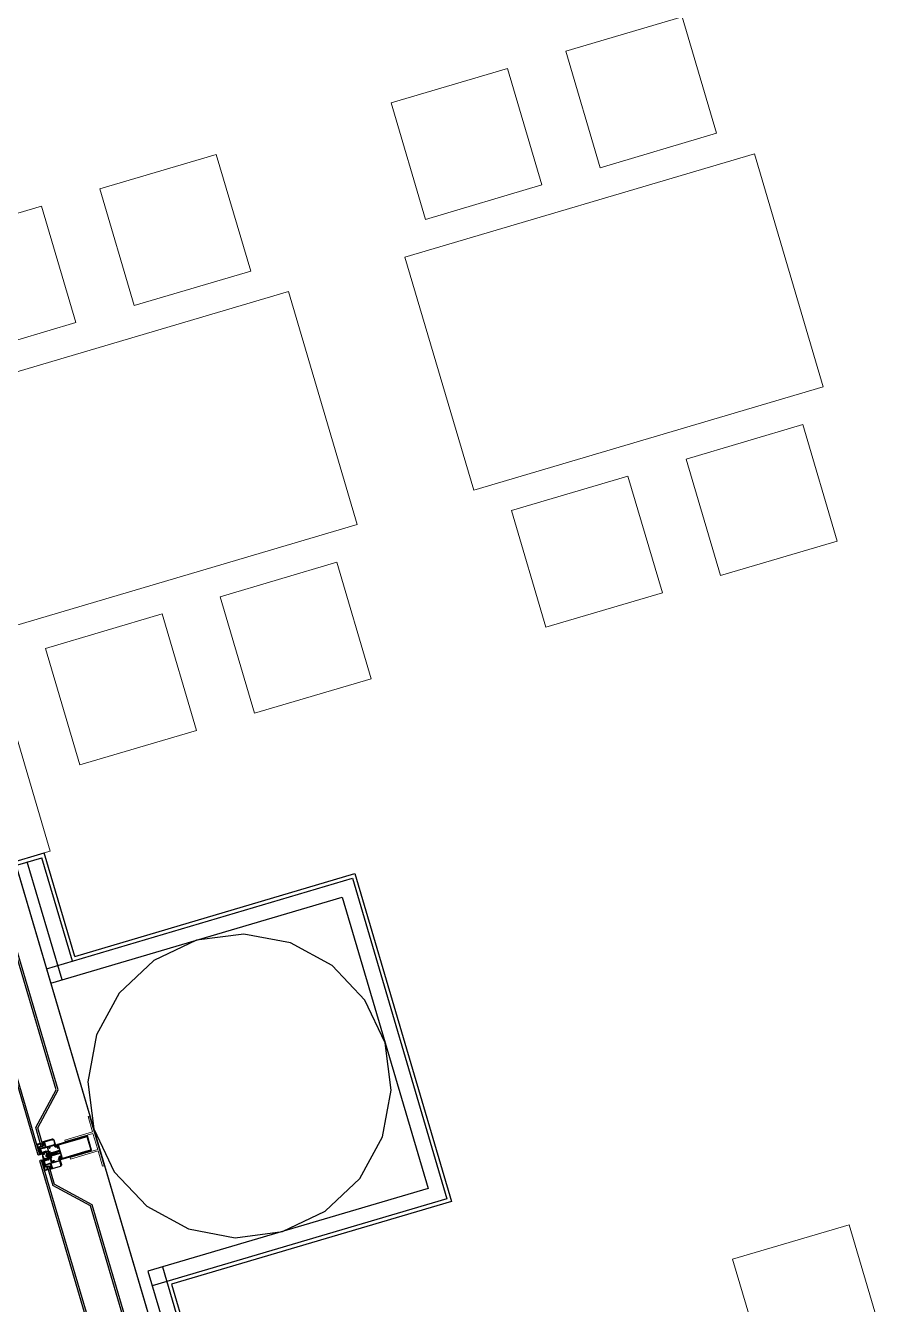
# Model space of a CAD drawing. Header units: millimetres. Extents: x 62878 to 70819, y -67946 to -61850.
# Drawn here: x 63421.2 to 63707.7, y -64787.6 to -64366.6 of the extents above; entities that cross this region are included whole.
import ezdxf

# ---------------------------------------------------------------- set-up
doc = ezdxf.new("R2010")
doc.units = ezdxf.units.MM
for name, color, linetype, lineweight in [('BAP', 41, 'Continuous', 30), ('Dog_dos_yeni', 63, 'Continuous', 5), ('DOGRAMA', 171, 'Continuous', 0), ('DUV.ALÇ.-yeni', 20, 'Continuous', 25), ('GOR-2', 152, 'Continuous', 20), ('TEFRİŞ-yeni', 53, 'Continuous', 9)]:
    doc.layers.add(name, color=color, linetype=linetype, lineweight=lineweight)
doc.layers.add('DOĞRAMA-yeni', color=40, linetype='Continuous')
pattern_1 = [(61.42666, (63470.86055, -64840.70271), (0.13941514, -0.07592747), [])]
pattern_2 = [(331.42666, (63408.66607, -64629.74642), (0.07592747, 0.13941514), [])]

# ---------------------------------------------------------------- blocks, each defined once
blk = doc.blocks.new('a2we')
at = {"lineweight": 5, "ltscale": 0.5}
for p, q in [((-198.1, -420.1), (-197.1, -419.7)), ((-194.9, -421.4), (-198.1, -420.1)), ((-193.9, -421), (-198.1, -420.1)), ((-197.6, -417.6), (-196.6, -417.2)), ((-194.2, -418.3), (-197.6, -417.6)), ((-195.2, -418.6), (-197.6, -417.6)), ((-196.9, -417.9), (-197.1, -418.3)), ((-197.1, -419.7), (-197.1, -418.4)), ((-197.1, -419.7), (-193.9, -421)), ((-197.1, -419.7), (-193.9, -421)), ((-197.1, -422.3), (-197.1, -420.5)), ((-196, -415.3), (-196.6, -417.2)), ((-196.6, -417.2), (-194.2, -418.3)), ((-196, -415.3), (-195.5, -417.7)), ((-194.2, -418.3), (-195.2, -418.6)), ((-195.2, -418.6), (-194.9, -419.3)), ((-194.9, -420.6), (-194.9, -419.4)), ((-193.9, -421), (-194.9, -421.4)), ((-192.8, -453.3), (-199.2, -453.3)), ((-199.2, -454.6), (-199.2, -453.3)), ((-198.1, -422.7), (-197.1, -422.3)), ((-194.9, -424), (-198.1, -422.7)), ((-193.9, -423.6), (-198.1, -422.7)), ((-198.1, -425.2), (-197.1, -424.9)), ((-194.9, -426.5), (-198.1, -425.2)), ((-193.9, -426.1), (-198.1, -425.2)), ((-198.1, -427.7), (-197.1, -427.3)), ((-194.9, -429), (-198.1, -427.7)), ((-193.9, -428.6), (-198.1, -427.7)), ((-198.1, -429.9), (-197.1, -429.6)), ((-194.9, -431.2), (-198.1, -429.9)), ((-193.9, -430.9), (-198.1, -429.9)), ((-198.1, -432.2), (-197.1, -431.8)), ((-194.9, -433.5), (-198.1, -432.2)), ((-193.9, -433.1), (-198.1, -432.2)), ((-198.1, -434.4), (-197.1, -434.1)), ((-194.9, -435.7), (-198.1, -434.4)), ((-193.9, -435.4), (-198.1, -434.4)), ((-198.1, -436.7), (-197.1, -436.4)), ((-194.9, -438), (-198.1, -436.7)), ((-193.9, -437.7), (-198.1, -436.7)), ((-198.1, -439), (-197.1, -438.7)), ((-194.9, -440.3), (-198.1, -439)), ((-193.9, -440), (-198.1, -439)), ((-198.1, -441.3), (-197.1, -441)), ((-194.9, -442.6), (-198.1, -441.3)), ((-193.9, -442.3), (-198.1, -441.3)), ((-198.1, -443.6), (-197.1, -443.3)), ((-194.9, -444.9), (-198.1, -443.6)), ((-193.9, -444.6), (-198.1, -443.6)), ((-198.1, -445.9), (-197.1, -445.6)), ((-193.9, -446.9), (-198.1, -445.9)), ((-194.9, -447.2), (-198.1, -445.9)), ((-197.1, -447.9), (-198.1, -448.2)), ((-194.9, -449.5), (-198.1, -448.2)), ((-198.1, -448.2), (-193.9, -449.2)), ((-198.1, -450.5), (-197.1, -450.2)), ((-194.9, -451.8), (-198.1, -450.5)), ((-193.9, -451.5), (-198.1, -450.5)), ((-197.1, -422.3), (-193.9, -423.6)), ((-197.1, -422.3), (-193.9, -423.6)), ((-197.1, -424.9), (-197.1, -423.1)), ((-197.1, -424.9), (-193.9, -426.1)), ((-197.1, -424.9), (-193.9, -426.1)), ((-197.1, -427.3), (-197.1, -425.6)), ((-197.1, -427.3), (-193.9, -428.6)), ((-197.1, -427.3), (-193.9, -428.6)), ((-197.1, -429.6), (-197.1, -428)), ((-197.1, -429.6), (-193.9, -430.9)), ((-197.1, -429.6), (-193.9, -430.9)), ((-197.1, -431.8), (-197.1, -430.3)), ((-197.1, -431.8), (-193.9, -433.1)), ((-197.1, -431.8), (-193.9, -433.1)), ((-197.1, -434.1), (-197.1, -432.5)), ((-197.1, -434.1), (-193.9, -435.4)), ((-197.1, -434.1), (-193.9, -435.4)), ((-197.1, -436.4), (-197.1, -434.8)), ((-197.1, -436.4), (-193.9, -437.7)), ((-197.1, -436.4), (-193.9, -437.7)), ((-197.1, -438.7), (-197.1, -437.1)), ((-197.1, -438.7), (-193.9, -440)), ((-197.1, -438.7), (-193.9, -440)), ((-197.1, -441), (-197.1, -439.4)), ((-197.1, -441), (-193.9, -442.3)), ((-197.1, -443.3), (-197.1, -441.7)), ((-197.1, -443.3), (-193.9, -444.6)), ((-197.1, -445.6), (-197.1, -444)), ((-197.1, -445.6), (-193.9, -446.9)), ((-197.1, -445.6), (-193.9, -446.9)), ((-197.1, -447.9), (-197.1, -446.3)), ((-193.9, -449.2), (-197.1, -447.9)), ((-197.1, -450.2), (-197.1, -448.6)), ((-197.1, -450.2), (-193.9, -451.5)), ((-197.1, -453.3), (-197.1, -450.9)), ((-194.9, -423.2), (-194.9, -421.4)), ((-193.9, -423.6), (-194.9, -424)), ((-194.9, -425.7), (-194.9, -424)), ((-193.9, -426.1), (-194.9, -426.5)), ((-194.9, -428.2), (-194.9, -426.5)), ((-193.9, -428.6), (-194.9, -429)), ((-194.9, -430.5), (-194.9, -429)), ((-193.9, -430.9), (-194.9, -431.2)), ((-194.9, -432.7), (-194.9, -431.2)), ((-193.9, -433.1), (-194.9, -433.5)), ((-194.9, -435), (-194.9, -433.5)), ((-193.9, -435.4), (-194.9, -435.7)), ((-194.9, -437.3), (-194.9, -435.7)), ((-193.9, -437.7), (-194.9, -438)), ((-194.9, -439.6), (-194.9, -438)), ((-193.9, -440), (-194.9, -440.3)), ((-194.9, -441.8), (-194.9, -440.3)), ((-193.9, -442.3), (-194.9, -442.6)), ((-194.9, -444.1), (-194.9, -442.6)), ((-193.9, -444.6), (-194.9, -444.9)), ((-194.9, -446.4), (-194.9, -444.9)), ((-193.9, -446.9), (-194.9, -447.2)), ((-194.9, -448.7), (-194.9, -447.2)), ((-193.9, -449.2), (-194.9, -449.5)), ((-194.9, -451), (-194.9, -449.5)), ((-193.9, -451.5), (-194.9, -451.8)), ((-194.9, -453.3), (-194.9, -451.8)), ((-192.8, -454.6), (-192.8, -453.3))]:
    blk.add_line(p, q, dxfattribs=at)
blk.add_lwpolyline([(-196.5, -455.7), (-196.1, -455.4), (-195.9, -455.4), (-195.6, -455.7)], dxfattribs=at)
for centre, radius, start, end in [((-196.9, -418.4), 0.2, 155.3251, 180), ((-195.1, -419.4), 0.2, 0, 19.1116), ((-195.7, -449.5), 6.19, 234.7573, 262.4905), ((-196.4, -449.5), 6.19, 277.5095, 305.2427)]:
    blk.add_arc(centre, radius, start, end, dxfattribs=at)
blk = doc.blocks.new('SPANDREL PAN.92')
at = {"layer": 'DOĞRAMA-yeni', "color": 122, "lineweight": -2}
for p, q in [((36462.39, 28253.79), (36462.32, 28253.67)), ((36488.2, 28166.08), (36462.32, 28253.67)), ((36462.87, 28253.94), (36462.39, 28253.79)), ((36488.81, 28166.16), (36462.87, 28253.94)), ((36464.7, 28251.89), (36465.27, 28252.06)), ((36464.72, 28251.9), (36466.58, 28245.62)), ((36465.3, 28252.07), (36467.08, 28246.03)), ((36479, 28238.86), (36466.58, 28245.62)), ((36479.51, 28239.27), (36467.08, 28246.03)), ((36494.16, 28187.58), (36479, 28238.86)), ((36494.8, 28187.51), (36479.51, 28239.27)), ((36487.4, 28175.15), (36494.16, 28187.58)), ((36488.05, 28175.09), (36494.8, 28187.51)), ((36489.26, 28168.87), (36487.4, 28175.15)), ((36489.83, 28169.04), (36488.05, 28175.09)), ((36489.83, 28169.04), (36489.26, 28168.87)), ((36488.33, 28166.01), (36488.2, 28166.08)), ((36488.81, 28166.16), (36488.33, 28166.01))]:
    blk.add_line(p, q, dxfattribs=at)
for points in [[(36463.57, 28251.56), (36463.87, 28250.55), (36464.98, 28250.88), (36464.68, 28251.89)], [(36463.69, 28251.49), (36463.93, 28250.67), (36464.85, 28250.95), (36464.61, 28251.76)], [(36488.12, 28168.54), (36487.8, 28169.64), (36488.91, 28169.97), (36489.24, 28168.87)], [(36488.19, 28168.66), (36487.92, 28169.57), (36488.84, 28169.85), (36489.11, 28168.94)]]:
    blk.add_lwpolyline(points, close=True, dxfattribs=at)

msp = doc.modelspace()

# ---------------------------------------------------------------- hatches: boundary and pattern name
at = {"layer": 'DOGRAMA', "lineweight": -2}
h = msp.add_hatch(dxfattribs=at)
h.set_pattern_fill('AR-HBONE', color=256, scale=0.03, angle=433.5058, style=0)
h.set_pattern_definition([(331.42666, (63459.03743, -64721.71604), (0.16277867, 0.04799068), [0.36, -0.12]), (61.42666, (63459.14281, -64721.77343), (0.16277867, 0.04799068), [0.36, -0.12])])
h.paths.add_polyline_path([(63425.92, -64736.04), (63425.85, -64735.8), (63425.27, -64735.97), (63425.49, -64736.71), (63426.07, -64736.55)])
h = msp.add_hatch(dxfattribs=at)
h.set_pattern_fill('ANSI31', color=256, scale=0.05, angle=433.5058, style=0)
h.set_pattern_definition(pattern_2)
edge = h.paths.add_edge_path(flags=16)
edge.add_arc((63426.91, -64734.66), 0.4, 4.8897, 27.9636, ccw=False)
edge.add_line((63427.31, -64734.62), (63427.06, -64734.69))
edge.add_line((63427.06, -64734.69), (63427.02, -64734.54))
edge.add_line((63427.02, -64734.54), (63427.26, -64734.47))
edge = h.paths.add_edge_path()
edge.add_arc((63426.91, -64734.66), 0.5, -20.4432, 53.2966, ccw=False)
edge.add_line((63427.38, -64734.83), (63427.28, -64734.86))
edge.add_line((63427.28, -64734.86), (63427.25, -64734.74))
edge.add_line((63427.25, -64734.74), (63427.19, -64734.76))
edge.add_arc((63427.22, -64734.86), 0.1, 106.4267, 196.4267)
edge.add_line((63427.12, -64734.89), (63427.18, -64735.1))
edge.add_line((63427.18, -64735.1), (63427.01, -64735.15))
edge.add_line((63427.01, -64735.15), (63427, -64735.11))
edge.add_arc((63427.06, -64735.09), 0.065, 128.0173, 196.4267, ccw=False)
edge.add_arc((63427, -64735.01), 0.0327, 308.0173, 501.8569)
edge.add_arc((63427.15, -64735.09), 0.199, 150.5104, 200.7763)
edge.add_arc((63426.91, -64735.18), 0.05, -162.6012, 14.9121, ccw=False)
edge.add_arc((63427.17, -64735.09), 0.323, 158.041, 197.3673, ccw=False)
edge.add_arc((63426.86, -64734.97), 0.02, 338.041, 406.4267)
edge.add_line((63426.87, -64734.95), (63426.71, -64734.8))
edge.add_arc((63426.72, -64734.79), 0.015, 66.4267, 226.4267, ccw=False)
edge.add_line((63426.73, -64734.78), (63426.84, -64734.82))
edge.add_arc((63426.85, -64734.81), 0.02, 246.4267, 406.4267)
edge.add_line((63426.86, -64734.79), (63426.65, -64734.59))
edge.add_arc((63426.66, -64734.58), 0.015, 66.4267, 226.4267, ccw=False)
edge.add_line((63426.66, -64734.56), (63426.78, -64734.61))
edge.add_arc((63426.79, -64734.6), 0.02, 246.4267, 406.4267)
edge.add_line((63426.8, -64734.58), (63426.59, -64734.38))
edge.add_arc((63426.6, -64734.37), 0.015, 66.4267, 226.4267, ccw=False)
edge.add_line((63426.6, -64734.35), (63426.72, -64734.4))
edge.add_arc((63426.72, -64734.38), 0.02, 246.4267, 406.4267)
edge.add_line((63426.74, -64734.37), (63426.52, -64734.17))
edge.add_arc((63426.53, -64734.16), 0.015, 66.4267, 226.4267, ccw=False)
edge.add_line((63426.54, -64734.14), (63426.65, -64734.19))
edge.add_arc((63426.69, -64734.1), 0.1, 246.4267, 286.4267)
edge.add_line((63426.71, -64734.19), (63426.9, -64734.14))
edge.add_line((63426.9, -64734.14), (63426.96, -64734.35))
edge.add_arc((63427.06, -64734.32), 0.1, 196.4267, 286.4267)
edge.add_line((63427.09, -64734.42), (63427.14, -64734.4))
edge.add_line((63427.14, -64734.4), (63427.11, -64734.28))
edge.add_line((63427.11, -64734.28), (63427.21, -64734.26))
h = msp.add_hatch(dxfattribs=at)
h.set_pattern_fill('ANSI31', color=256, scale=0.04, angle=433.5058, style=0)
h.set_pattern_definition([(61.42666, (63476.60114, -64860.17412), (0.11153211, -0.06074198), [])])
h.paths.add_polyline_path([(63426.12, -64736.82, 0.414214), (63426.15, -64736.84), (63426.52, -64738.09, 0.153231), (63425.97, -64738.35), (63425.57, -64736.98)])
h.paths.add_polyline_path([(63426.07, -64736.55), (63426.14, -64736.78, 0.414214), (63426.12, -64736.82), (63425.57, -64736.98), (63425.49, -64736.71)])
h = msp.add_hatch(dxfattribs=at)
h.set_pattern_fill('ANSI31', color=256, scale=0.04, angle=433.5058, style=0)
h.set_pattern_definition([(331.42666, (63402.92547, -64610.27501), (0.06074198, 0.11153211), [])])
h.paths.add_polyline_path([(63427.44, -64741.29, -0.414214), (63427.45, -64741.25), (63427.09, -64740, -0.153231), (63426.48, -64740.08), (63426.89, -64741.45)])
h.paths.add_polyline_path([(63427.54, -64741.55), (63427.47, -64741.31, -0.414214), (63427.44, -64741.29), (63426.89, -64741.45), (63426.96, -64741.72)])
h = msp.add_hatch(dxfattribs=at)
h.set_pattern_fill('ANSI31', color=256, scale=0.05, angle=433.5058, style=0)
h.set_pattern_definition(pattern_2)
edge = h.paths.add_edge_path(flags=16)
edge.add_arc((63427.18, -64738.44), 0.668, 99.551, 113.3023)
edge.add_line((63426.92, -64737.83), (63427, -64738.1))
edge.add_line((63427, -64738.1), (63427.15, -64738.06))
edge.add_line((63427.15, -64738.06), (63427.07, -64737.78))
edge = h.paths.add_edge_path()
edge.add_line((63427.48, -64738.04), (63427.45, -64737.94))
edge.add_line((63427.45, -64737.94), (63427.22, -64738))
edge.add_line((63427.22, -64738), (63427.17, -64737.82))
edge.add_line((63427.17, -64737.82), (63427.28, -64737.79))
edge.add_line((63427.28, -64737.79), (63427.25, -64737.69))
edge.add_arc((63427.08, -64738.1), 0.442, 67.119, 145.7343)
edge.add_line((63426.72, -64737.85), (63426.75, -64737.95))
edge.add_line((63426.75, -64737.95), (63426.86, -64737.91))
edge.add_line((63426.86, -64737.91), (63426.91, -64738.1))
edge.add_line((63426.91, -64738.1), (63426.68, -64738.16))
edge.add_line((63426.68, -64738.16), (63426.96, -64739.12))
edge.add_arc((63427.01, -64739.11), 0.05, 196.4267, 369.7168)
edge.add_line((63427.06, -64739.1), (63426.89, -64738.37))
edge.add_arc((63426.99, -64738.34), 0.1, 106.4267, 192.8519, ccw=False)
edge.add_line((63426.96, -64738.25), (63427.45, -64738.1))
edge.add_arc((63427.43, -64738.06), 0.05, 286.4267, 376.4267)
h = msp.add_hatch(dxfattribs=at)
h.set_pattern_fill('ANSI31', color=256, scale=0.05, angle=433.5058, style=0)
h.set_pattern_definition(pattern_1)
edge = h.paths.add_edge_path(flags=16)
edge.add_arc((63427.45, -64739.35), 0.668, 279.551, 293.3023, ccw=False)
edge.add_line((63427.56, -64740.01), (63427.48, -64739.73))
edge.add_line((63427.48, -64739.73), (63427.63, -64739.69))
edge.add_line((63427.63, -64739.69), (63427.71, -64739.96))
edge = h.paths.add_edge_path()
edge.add_line((63427.92, -64739.52), (63427.95, -64739.63))
edge.add_line((63427.95, -64739.63), (63427.72, -64739.69))
edge.add_line((63427.72, -64739.69), (63427.77, -64739.88))
edge.add_line((63427.77, -64739.88), (63427.89, -64739.84))
edge.add_line((63427.89, -64739.84), (63427.92, -64739.94))
edge.add_arc((63427.55, -64739.69), 0.442, 247.119, 325.7343, ccw=False)
edge.add_line((63427.38, -64740.1), (63427.35, -64740))
edge.add_line((63427.35, -64740), (63427.47, -64739.97))
edge.add_line((63427.47, -64739.97), (63427.41, -64739.78))
edge.add_line((63427.41, -64739.78), (63427.18, -64739.85))
edge.add_line((63427.18, -64739.85), (63426.89, -64738.9))
edge.add_arc((63426.94, -64738.88), 0.05, 23.1365, 196.4267, ccw=False)
edge.add_line((63426.98, -64738.86), (63427.25, -64739.57))
edge.add_arc((63427.34, -64739.53), 0.1, 200.0014, 286.4267)
edge.add_line((63427.37, -64739.63), (63427.86, -64739.49))
edge.add_arc((63427.87, -64739.53), 0.05, 16.4267, 106.4267, ccw=False)
h = msp.add_hatch(dxfattribs=at)
h.set_pattern_fill('ANSI31', color=256, scale=0.05, angle=433.5058, style=0)
h.set_pattern_definition(pattern_1)
edge = h.paths.add_edge_path(flags=16)
edge.add_arc((63430.45, -64738), 0.05, 286.4267, 376.4267)
edge.add_line((63430.5, -64737.99), (63430.48, -64737.93))
edge.add_arc((63430.43, -64737.94), 0.05, 16.4267, 106.4267)
edge.add_line((63430.42, -64737.9), (63430.2, -64737.96))
edge.add_line((63430.2, -64737.96), (63430.25, -64738.11))
edge.add_line((63430.25, -64738.11), (63430.46, -64738.05))
h.paths.add_polyline_path([(63430.1, -64738.16), (63430.06, -64738), (63429.79, -64738.08), (63429.84, -64738.23)], flags=16)
edge = h.paths.add_edge_path()
edge.add_arc((63430.4, -64737.89), 0.2, 35.8604, 106.4267)
edge.add_line((63430.34, -64737.7), (63430.29, -64737.72))
edge.add_line((63430.29, -64737.72), (63430.31, -64737.77))
edge.add_line((63430.31, -64737.77), (63430.18, -64737.81))
edge.add_line((63430.18, -64737.81), (63430.15, -64737.79))
edge.add_arc((63430.1, -64737.88), 0.1, 61.4267, 106.4267)
edge.add_line((63430.07, -64737.78), (63429.94, -64737.82))
edge.add_line((63429.94, -64737.82), (63429.96, -64737.87))
edge.add_line((63429.96, -64737.87), (63429.84, -64737.91))
edge.add_line((63429.84, -64737.91), (63429.7, -64737.84))
edge.add_line((63429.7, -64737.84), (63429.67, -64737.73))
edge.add_line((63429.67, -64737.73), (63429.43, -64737.8))
edge.add_line((63429.43, -64737.8), (63429.46, -64737.74))
edge.add_line((63429.46, -64737.74), (63429.32, -64737.26))
edge.add_line((63429.32, -64737.26), (63429.01, -64737.35))
edge.add_arc((63429.09, -64737.64), 0.3, 106.4267, 166.4267)
edge.add_line((63428.8, -64737.57), (63428.69, -64738.05))
edge.add_arc((63428.72, -64738.05), 0.03, 166.4267, 256.4267)
edge.add_line((63428.71, -64738.08), (63428.77, -64738.1))
edge.add_arc((63428.77, -64738.07), 0.03, 256.4267, 346.4267)
edge.add_line((63428.8, -64738.08), (63428.89, -64737.7))
edge.add_arc((63429.09, -64737.75), 0.2, 104.5071, 166.4267, ccw=False)
edge.add_arc((63429.07, -64737.65), 0.1, -43.5733, 109.1415, ccw=False)
edge.add_arc((63429.22, -64737.79), 0.1, 136.4267, 196.4267)
edge.add_line((63429.12, -64737.81), (63429.21, -64738.13))
edge.add_arc((63429.16, -64738.14), 0.05, -73.5733, 16.4267, ccw=False)
edge.add_line((63429.18, -64738.19), (63429.13, -64738.2))
edge.add_arc((63429.14, -64738.25), 0.05, 106.4267, 196.4267)
edge.add_line((63429.1, -64738.27), (63429.15, -64738.46))
edge.add_arc((63429.2, -64738.44), 0.05, 196.4267, 286.4267)
edge.add_line((63429.21, -64738.49), (63429.26, -64738.48))
edge.add_arc((63429.28, -64738.52), 0.05, 16.4267, 106.4267, ccw=False)
edge.add_line((63429.33, -64738.51), (63429.42, -64738.82))
edge.add_arc((63429.51, -64738.8), 0.1, 196.4267, 256.4267)
edge.add_arc((63429.47, -64738.99), 0.1, -76.2882, 76.4267, ccw=False)
edge.add_arc((63429.43, -64738.9), 0.2, 226.4267, 288.3463, ccw=False)
edge.add_line((63429.29, -64739.04), (63429.01, -64738.78))
edge.add_arc((63428.99, -64738.8), 0.03, 46.4267, 136.4267)
edge.add_line((63428.97, -64738.78), (63428.92, -64738.82))
edge.add_arc((63428.95, -64738.84), 0.03, 136.4267, 226.4267)
edge.add_line((63428.93, -64738.86), (63429.28, -64739.2))
edge.add_arc((63429.49, -64738.98), 0.3, 226.4267, 286.4267)
edge.add_line((63429.57, -64739.27), (63429.89, -64739.18))
edge.add_line((63429.89, -64739.18), (63429.75, -64738.7))
edge.add_line((63429.75, -64738.7), (63429.68, -64738.67))
edge.add_line((63429.68, -64738.67), (63429.92, -64738.59))
edge.add_line((63429.92, -64738.59), (63429.89, -64738.49))
edge.add_line((63429.89, -64738.49), (63429.97, -64738.35))
edge.add_line((63429.97, -64738.35), (63430.09, -64738.32))
edge.add_line((63430.09, -64738.32), (63430.11, -64738.37))
edge.add_line((63430.11, -64738.37), (63430.23, -64738.34))
edge.add_arc((63430.2, -64738.24), 0.1, 286.4267, 331.4267)
edge.add_line((63430.29, -64738.29), (63430.31, -64738.25))
edge.add_line((63430.31, -64738.25), (63430.44, -64738.21))
edge.add_line((63430.44, -64738.21), (63430.45, -64738.27))
edge.add_line((63430.45, -64738.27), (63430.51, -64738.26))
edge.add_arc((63430.45, -64738.06), 0.2, 286.4267, 356.9929)
edge.add_arc((63430.18, -64738.05), 0.47, 356.9929, 395.8604)
h = msp.add_hatch(dxfattribs=at)
h.set_pattern_fill('ANSI31', color=256, scale=0.05, angle=433.5058, style=0)
h.set_pattern_definition(pattern_1)
edge = h.paths.add_edge_path()
edge.add_arc((63432.68, -64740.02), 0.1, 106.4267, 146.4267, ccw=False)
edge.add_line((63432.65, -64739.93), (63432.82, -64739.88))
edge.add_line((63432.82, -64739.88), (63432.76, -64739.67))
edge.add_arc((63432.85, -64739.64), 0.1, 106.4267, 196.4267, ccw=False)
edge.add_line((63432.82, -64739.54), (63432.88, -64739.53))
edge.add_line((63432.88, -64739.53), (63432.92, -64739.64))
edge.add_line((63432.92, -64739.64), (63433.01, -64739.61))
edge.add_arc((63432.54, -64739.44), 0.5, 339.5568, 413.2966)
edge.add_line((63432.84, -64739.04), (63432.75, -64739.07))
edge.add_line((63432.75, -64739.07), (63432.78, -64739.18))
edge.add_line((63432.78, -64739.18), (63432.72, -64739.2))
edge.add_arc((63432.69, -64739.1), 0.1, 196.4267, 286.4267, ccw=False)
edge.add_line((63432.6, -64739.13), (63432.54, -64738.92))
edge.add_line((63432.54, -64738.92), (63432.38, -64738.96))
edge.add_line((63432.38, -64738.96), (63432.39, -64739))
edge.add_arc((63432.46, -64738.98), 0.065, 196.4267, 264.836)
edge.add_arc((63432.45, -64739.08), 0.0327, -109.0036, 84.836, ccw=False)
edge.add_arc((63432.51, -64738.88), 0.242, 206.1174, 251.6241, ccw=False)
edge.add_arc((63432.25, -64739), 0.05, 17.9413, 195.4545)
edge.add_arc((63432.53, -64738.85), 0.372, 206.2752, 242.9267)
edge.add_arc((63432.35, -64739.2), 0.02, -13.5733, 54.8123, ccw=False)
edge.add_line((63432.37, -64739.2), (63432.32, -64739.42))
edge.add_arc((63432.33, -64739.42), 0.015, 166.4267, 326.4267)
edge.add_line((63432.35, -64739.43), (63432.42, -64739.33))
edge.add_arc((63432.43, -64739.34), 0.02, -13.5733, 146.4267, ccw=False)
edge.add_line((63432.45, -64739.34), (63432.38, -64739.63))
edge.add_arc((63432.4, -64739.63), 0.015, 166.4267, 326.4267)
edge.add_line((63432.41, -64739.64), (63432.48, -64739.54))
edge.add_arc((63432.49, -64739.55), 0.02, -13.5733, 146.4267, ccw=False)
edge.add_line((63432.51, -64739.55), (63432.44, -64739.84))
edge.add_arc((63432.46, -64739.84), 0.015, 166.4267, 326.4267)
edge.add_line((63432.47, -64739.85), (63432.54, -64739.75))
edge.add_arc((63432.56, -64739.76), 0.02, -13.5733, 146.4267, ccw=False)
edge.add_line((63432.58, -64739.77), (63432.51, -64740.05))
edge.add_arc((63432.52, -64740.06), 0.015, 166.4267, 326.4267)
edge.add_line((63432.53, -64740.06), (63432.6, -64739.97))
edge = h.paths.add_edge_path(flags=16)
edge.add_line((63432.87, -64739.26), (63432.68, -64739.31))
edge.add_arc((63432.69, -64739.34), 0.03, 106.4267, 196.4267)
edge.add_line((63432.66, -64739.35), (63432.69, -64739.45))
edge.add_arc((63432.72, -64739.44), 0.03, 196.4267, 286.4267)
edge.add_line((63432.73, -64739.47), (63432.92, -64739.41))
edge.add_arc((63432.91, -64739.38), 0.03, 286.4267, 368.6602)
edge.add_arc((63432.54, -64739.44), 0.4, 8.6602, 24.1931)
edge.add_arc((63432.88, -64739.29), 0.03, 24.1931, 106.4267)
h = msp.add_hatch(dxfattribs=at)
h.set_pattern_fill('AR-HBONE', color=256, scale=0.03, angle=433.5058, style=0)
h.set_pattern_definition([(61.42666, (63463.28301, -64736.11655), (0.16277867, 0.04799068), [0.36, -0.12]), (331.42666, (63463.3404, -64736.01117), (0.16277867, 0.04799068), [0.36, -0.12])])
h.paths.add_polyline_path([(63427.69, -64742.05), (63427.76, -64742.29), (63427.18, -64742.46), (63426.96, -64741.72), (63427.54, -64741.55)])
h = msp.add_hatch(dxfattribs=at)
h.set_pattern_fill('ANSI31', color=256, scale=0.05, angle=433.5058, style=0)
h.set_pattern_definition(pattern_1)
edge = h.paths.add_edge_path(flags=16)
edge.add_arc((63429.27, -64742.68), 0.4, 4.8897, 27.9636)
edge.add_line((63429.62, -64742.49), (63429.38, -64742.56))
edge.add_line((63429.38, -64742.56), (63429.43, -64742.71))
edge.add_line((63429.43, -64742.71), (63429.67, -64742.64))
edge = h.paths.add_edge_path()
edge.add_arc((63429.27, -64742.68), 0.5, 339.5568, 413.2966)
edge.add_line((63429.57, -64742.28), (63429.47, -64742.3))
edge.add_line((63429.47, -64742.3), (63429.51, -64742.42))
edge.add_line((63429.51, -64742.42), (63429.45, -64742.44))
edge.add_arc((63429.42, -64742.34), 0.1, 196.4267, 286.4267, ccw=False)
edge.add_line((63429.33, -64742.37), (63429.26, -64742.16))
edge.add_line((63429.26, -64742.16), (63429.09, -64742.21))
edge.add_line((63429.09, -64742.21), (63429.1, -64742.25))
edge.add_arc((63429.16, -64742.23), 0.065, 196.4267, 264.836)
edge.add_arc((63429.16, -64742.32), 0.0327, -109.0036, 84.836, ccw=False)
edge.add_arc((63429.24, -64742.18), 0.199, 192.077, 242.3429, ccw=False)
edge.add_arc((63429, -64742.24), 0.05, 17.9413, 195.4545)
edge.add_arc((63429.26, -64742.16), 0.323, 195.486, 234.8123)
edge.add_arc((63429.06, -64742.44), 0.02, -13.5733, 54.8123, ccw=False)
edge.add_line((63429.08, -64742.45), (63429.03, -64742.66))
edge.add_arc((63429.04, -64742.67), 0.015, 166.4267, 326.4267)
edge.add_line((63429.06, -64742.67), (63429.12, -64742.57))
edge.add_arc((63429.14, -64742.58), 0.02, -13.5733, 146.4267, ccw=False)
edge.add_line((63429.16, -64742.59), (63429.09, -64742.87))
edge.add_arc((63429.11, -64742.88), 0.015, 166.4267, 326.4267)
edge.add_line((63429.12, -64742.88), (63429.19, -64742.78))
edge.add_arc((63429.2, -64742.79), 0.02, -13.5733, 146.4267, ccw=False)
edge.add_line((63429.22, -64742.8), (63429.15, -64743.08))
edge.add_arc((63429.17, -64743.09), 0.015, 166.4267, 326.4267)
edge.add_line((63429.18, -64743.1), (63429.25, -64742.99))
edge.add_arc((63429.26, -64743), 0.02, -13.5733, 146.4267, ccw=False)
edge.add_line((63429.28, -64743.01), (63429.21, -64743.3))
edge.add_arc((63429.23, -64743.3), 0.015, 166.4267, 326.4267)
edge.add_line((63429.24, -64743.31), (63429.31, -64743.21))
edge.add_arc((63429.39, -64743.27), 0.1, 106.4267, 146.4267, ccw=False)
edge.add_line((63429.36, -64743.17), (63429.55, -64743.12))
edge.add_line((63429.55, -64743.12), (63429.48, -64742.9))
edge.add_arc((63429.58, -64742.88), 0.1, 106.4267, 196.4267, ccw=False)
edge.add_line((63429.55, -64742.78), (63429.61, -64742.76))
edge.add_line((63429.61, -64742.76), (63429.64, -64742.88))
edge.add_line((63429.64, -64742.88), (63429.74, -64742.85))

# ---------------------------------------------------------------- linework, layer by layer
msp.add_lwpolyline([(68896.02, -63031.44), (69030.26, -63071.18), (69185.28, -62547.65), (68893, -62461.11, 1.044368), (68063.2, -62298.73, 0.204375), (63106.96, -62494.78, 0.353953), (62932.94, -62997.83), (63753.18, -65779.6), (64154.95, -67142.15), (65336.72, -66792.62), (65336.7, -66829.11), (65270.54, -66829.07, 0.626789), (65270.2, -67369.07), (65531.84, -67369.23, 0.926242), (66130.09, -67369.61), (66391.73, -67369.77, 0.626743), (66392.07, -66829.77), (66326.15, -66829.73), (66326.17, -66793.24), (67506.16, -67144.13), (68467.02, -63899.09), (68625.2, -63946.04), (68896.02, -63031.42)], format="xyb")
at = {"layer": 'BAP'}
msp.add_lwpolyline([(63539.64, -64701.52), (63532.92, -64687.39), (63522.17, -64676.02), (63508.43, -64668.54), (63493.06, -64665.67), (63477.54, -64667.69), (63463.42, -64674.4), (63452.05, -64685.16), (63444.57, -64698.89), (63441.7, -64714.27), (63443.72, -64729.78), (63450.43, -64743.91), (63461.19, -64755.28), (63474.92, -64762.76), (63490.3, -64765.63), (63505.81, -64763.61), (63519.94, -64756.9), (63531.3, -64746.14), (63538.79, -64732.41), (63541.66, -64717.03)], close=True, dxfattribs=at)
at = {"layer": 'Dog_dos_yeni'}
msp.add_lwpolyline([(63447.09, -64741.93), (63442.28, -64725.62), (63441.8, -64725.76), (63443.28, -64730.8), (63434.17, -64733.48), (63434.31, -64733.96), (63443.43, -64731.28), (63444.98, -64736.55), (63435.87, -64739.24), (63436.01, -64739.72), (63445.12, -64737.03), (63446.61, -64742.07), (63447.09, -64741.93)], close=True, dxfattribs=at)
msp.add_lwpolyline([(63447.09, -64741.93), (63442.28, -64725.62), (63441.8, -64725.76), (63443.28, -64730.8), (63434.17, -64733.48), (63434.31, -64733.96), (63443.43, -64731.28), (63444.98, -64736.55), (63435.87, -64739.24), (63436.01, -64739.72), (63445.12, -64737.03), (63446.61, -64742.07), (63447.09, -64741.93)], close=True, dxfattribs=at)
at = {"layer": 'DOGRAMA', "lineweight": -2}
for p, q in [((63425.27, -64735.97), (63425.85, -64735.8)), ((63426.07, -64736.55), (63425.85, -64735.8)), ((63426.42, -64735.63), (63427, -64735.46)), ((63425.49, -64738.49), (63425.37, -64738.43)), ((63426.07, -64736.55), (63425.49, -64736.71)), ((63426.07, -64736.55), (63425.49, -64736.71)), ((63425.97, -64738.35), (63425.49, -64738.49)), ((63426, -64740.22), (63425.94, -64740.34)), ((63426.48, -64740.08), (63426, -64740.22)), ((63427.54, -64741.55), (63426.96, -64741.72)), ((63427.54, -64741.55), (63426.96, -64741.72)), ((63427.18, -64742.46), (63427.76, -64742.29)), ((63427.54, -64741.55), (63427.76, -64742.29)), ((63428.33, -64742.12), (63428.91, -64741.95))]:
    msp.add_line(p, q, dxfattribs=at)
msp.add_lwpolyline([(63106.96, -62494.78, 0.354372), (62933.16, -62998.56), (63684.78, -65547.6)], format="xyb", dxfattribs=at)
for points in [[(63425.29, -64735.97), (63424.99, -64734.96), (63426.11, -64734.63), (63426.4, -64735.64)], [(63425.36, -64735.84), (63425.12, -64735.03), (63426.04, -64734.76), (63426.28, -64735.57)], [(63430.1, -64738.16), (63430.06, -64738), (63429.79, -64738.08), (63429.84, -64738.23)], [(63430.06, -64738), (63430.1, -64738.16), (63429.84, -64738.23), (63429.79, -64738.08)], [(63427.2, -64742.45), (63427.5, -64743.46), (63428.61, -64743.13), (63428.32, -64742.12)], [(63427.33, -64742.52), (63427.57, -64743.33), (63428.49, -64743.06), (63428.25, -64742.25)]]:
    msp.add_lwpolyline(points, close=True, dxfattribs=at)
at = {"layer": 'DOGRAMA', "lineweight": -2, "ltscale": 0.5}
for points in [[(63427.11, -64734.36), (63427.07, -64734.23), (63427.31, -64734.16, -0.414214), (63427.38, -64734.2), (63427.55, -64734.79, -0.414214), (63427.52, -64734.85), (63427.28, -64734.92), (63427.24, -64734.8, 0.668097), (63427.19, -64734.79), (63427.15, -64734.86, 0.198962), (63427.15, -64734.9), (63427.22, -64735.14, 0.372839), (63427.33, -64735.21, 0.45685), (63427.35, -64735.17), (63427.32, -64735.06), (63427.55, -64734.99, -0.414214), (63427.61, -64735.02), (63427.81, -64735.71, -0.414214), (63427.79, -64735.75), (63426.16, -64736.23, -0.414214), (63426.12, -64736.21), (63426.1, -64736.13, 0.414214), (63426.06, -64736.11), (63425.98, -64736.13, 0.414214), (63425.96, -64736.17), (63426.54, -64738.15, 0.414214), (63426.58, -64738.17), (63426.8, -64738.11, 0.198962), (63426.83, -64738.08), (63426.86, -64737.99, 0.668048), (63426.82, -64737.95), (63426.65, -64738), (63426.59, -64737.8, -0.414214), (63426.63, -64737.74), (63427.27, -64737.55, -0.414214), (63427.33, -64737.59), (63427.39, -64737.78), (63427.22, -64737.83, 0.668048), (63427.21, -64737.88), (63427.29, -64737.95, 0.19911), (63427.33, -64737.95), (63427.43, -64737.92, 0.414214), (63427.53, -64737.75), (63427.47, -64737.55, -0.414214), (63427.5, -64737.48), (63427.8, -64737.4, -0.414214), (63427.86, -64737.43), (63427.96, -64737.77, 0.414214), (63428.15, -64737.87), (63428.31, -64737.82, 0.414214), (63428.34, -64737.76), (63428.32, -64737.68, 0.414214), (63428.29, -64737.67), (63428.12, -64737.72), (63428.05, -64737.48), (63428.69, -64737.29), (63428.81, -64737.67), (63428.71, -64737.7, 0.414214), (63428.68, -64737.76), (63428.69, -64737.81, 0.414214), (63428.75, -64737.84), (63428.83, -64737.82, 0.414214), (63428.97, -64737.57), (63428.45, -64735.83, -0.414214), (63428.47, -64735.79), (63428.82, -64735.69, -0.414214), (63428.86, -64735.71), (63428.95, -64736.01, 0.414214), (63429.14, -64736.12), (63429.31, -64736.07, 0.414214), (63429.38, -64735.94), (63429.37, -64735.92), (63429.36, -64735.87, 0.414214), (63429.32, -64735.85), (63429.14, -64735.91, -0.414214), (63429.1, -64735.89), (63429.03, -64735.66, -0.414214), (63429.05, -64735.62), (63429.94, -64735.36), (63429.96, -64735.32), (63430, -64735.34), (63430.88, -64735.08, -0.414214), (63430.92, -64735.1), (63430.99, -64735.33, -0.414214), (63430.97, -64735.37), (63430.81, -64735.41, 0.414214), (63430.79, -64735.45), (63430.81, -64735.5), (63430.81, -64735.52, 0.414214), (63430.94, -64735.58), (63431.08, -64735.54), (63431.17, -64735.85, 0.414214), (63431.21, -64735.87), (63431.22, -64735.87, 0.414214), (63431.29, -64735.74), (63430.65, -64733.55, 0.414214), (63430.03, -64733.22), (63426.95, -64734.12, 0.414214), (63426.93, -64734.16), (63426.97, -64734.32, 0.19911), (63427, -64734.35), (63427.07, -64734.39, 0.668097)], [(63432.59, -64738.75, 0.414214), (63432.53, -64738.87), (63432.6, -64739.11, 0.414214), (63432.72, -64739.18), (63432.74, -64739.17), (63432.7, -64739.03), (63432.94, -64738.96, -0.414214), (63433, -64738.99), (63433.08, -64739.25), (63433.11, -64739.27), (63433.09, -64739.31), (63433.17, -64739.57, -0.414214), (63433.14, -64739.63), (63432.9, -64739.7), (63432.85, -64739.56), (63432.84, -64739.56, 0.414214), (63432.77, -64739.68), (63432.82, -64739.85, 0.414214), (63432.85, -64739.87), (63442.96, -64736.89, 0.414214), (63442.98, -64736.85), (63441.59, -64732.11, 0.414214), (63441.55, -64732.09), (63431.44, -64735.07, 0.414214), (63431.42, -64735.11), (63431.47, -64735.27, 0.414214), (63431.59, -64735.34), (63431.61, -64735.33), (63431.57, -64735.19), (63431.81, -64735.12, -0.414214), (63431.87, -64735.15), (63431.95, -64735.41), (63431.98, -64735.43), (63431.96, -64735.47), (63432.04, -64735.73, -0.414214), (63432.01, -64735.79), (63431.77, -64735.86), (63431.72, -64735.72), (63431.7, -64735.72, 0.414214), (63431.64, -64735.85), (63431.71, -64736.09, 0.414214), (63431.83, -64736.16), (63431.85, -64736.15), (63431.81, -64736.01), (63432.05, -64735.94, -0.414214), (63432.11, -64735.97), (63432.24, -64736.4), (63432.27, -64736.42), (63432.25, -64736.46), (63432.38, -64736.88, -0.414214), (63432.34, -64736.94), (63430.62, -64737.45), (63430.6, -64737.49), (63430.56, -64737.47), (63429.74, -64737.71, 0.414214), (63429.7, -64737.77), (63429.71, -64737.8, 0.198912), (63429.73, -64737.83), (63429.82, -64737.88, 0.198912), (63429.86, -64737.88), (63429.94, -64737.86), (63429.93, -64737.83, -0.414214), (63429.95, -64737.8), (63430.11, -64737.75), (63430.17, -64737.78, 0.198912), (63430.21, -64737.78), (63430.28, -64737.76), (63430.27, -64737.73, -0.414214), (63430.29, -64737.69), (63430.46, -64737.65), (63430.51, -64737.68, 0.198912), (63430.55, -64737.68), (63430.67, -64737.64, -0.414214), (63430.71, -64737.66), (63430.84, -64738.09, -0.414214), (63430.82, -64738.12), (63430.69, -64738.16, 0.198912), (63430.66, -64738.18), (63430.63, -64738.24), (63430.47, -64738.29, -0.414214), (63430.43, -64738.27), (63430.42, -64738.24), (63430.35, -64738.26, 0.198912), (63430.32, -64738.29), (63430.29, -64738.34), (63430.12, -64738.39, -0.414214), (63430.09, -64738.37), (63430.08, -64738.34), (63430, -64738.36, 0.198912), (63429.97, -64738.39), (63429.92, -64738.48, 0.198912), (63429.92, -64738.51), (63429.93, -64738.54, 0.414214), (63429.99, -64738.57), (63430.82, -64738.33), (63430.84, -64738.29), (63430.87, -64738.31), (63432.6, -64737.81, -0.414214), (63432.66, -64737.84), (63432.79, -64738.26), (63432.82, -64738.28), (63432.8, -64738.32), (63432.93, -64738.75, -0.414214), (63432.9, -64738.81), (63432.66, -64738.88), (63432.61, -64738.74)], [(63439.3, -64732.94), (63439.63, -64732.84), (63441.43, -64732.32, -0.414214), (63441.46, -64732.34), (63442.76, -64736.73, -0.414214), (63442.74, -64736.77), (63440.95, -64737.29), (63440.61, -64737.39), (63433.38, -64739.53, -0.414214), (63433.34, -64739.51), (63432.05, -64735.11, -0.414214), (63432.07, -64735.08)], [(63429.6, -64742.82), (63429.64, -64742.94), (63429.88, -64742.87, 0.414214), (63429.91, -64742.81), (63429.74, -64742.21, 0.414214), (63429.68, -64742.18), (63429.44, -64742.25), (63429.47, -64742.38, -0.668097), (63429.43, -64742.41), (63429.36, -64742.37, -0.198962), (63429.34, -64742.34), (63429.27, -64742.1, -0.372839), (63429.32, -64741.98, -0.45685), (63429.36, -64742), (63429.4, -64742.12), (63429.63, -64742.05, 0.414214), (63429.66, -64741.99), (63429.46, -64741.3, 0.414214), (63429.42, -64741.28), (63427.79, -64741.76, 0.414214), (63427.77, -64741.79), (63427.8, -64741.88, -0.414214), (63427.78, -64741.92), (63427.69, -64741.94, -0.414214), (63427.65, -64741.92), (63427.07, -64739.94, -0.414214), (63427.09, -64739.9), (63427.31, -64739.84, -0.198962), (63427.34, -64739.84), (63427.42, -64739.9, -0.668048), (63427.41, -64739.96), (63427.24, -64740.01), (63427.3, -64740.2, 0.414214), (63427.36, -64740.24), (63428.01, -64740.05, 0.414214), (63428.04, -64739.98), (63427.98, -64739.79), (63427.81, -64739.84, -0.668048), (63427.78, -64739.8), (63427.81, -64739.7, -0.19911), (63427.84, -64739.68), (63427.94, -64739.65, -0.414214), (63428.11, -64739.74), (63428.17, -64739.94, 0.414214), (63428.24, -64739.98), (63428.53, -64739.89, 0.414214), (63428.57, -64739.83), (63428.47, -64739.49, -0.414214), (63428.57, -64739.31), (63428.73, -64739.26, -0.414214), (63428.79, -64739.29), (63428.82, -64739.37, -0.414214), (63428.8, -64739.39), (63428.63, -64739.44), (63428.7, -64739.68), (63429.34, -64739.5), (63429.23, -64739.11), (63429.14, -64739.14, -0.414214), (63429.07, -64739.11), (63429.06, -64739.06, -0.414214), (63429.09, -64739), (63429.17, -64738.97, -0.414214), (63429.42, -64739.11), (63429.93, -64740.85, 0.414214), (63429.97, -64740.87), (63430.32, -64740.77, 0.414214), (63430.34, -64740.73), (63430.25, -64740.43, -0.414214), (63430.35, -64740.24), (63430.52, -64740.19, -0.414214), (63430.65, -64740.26), (63430.65, -64740.28), (63430.67, -64740.32, -0.414214), (63430.65, -64740.36), (63430.47, -64740.42, 0.414214), (63430.45, -64740.45), (63430.51, -64740.68, 0.414214), (63430.55, -64740.7), (63431.44, -64740.44), (63431.47, -64740.46), (63431.49, -64740.43), (63432.38, -64740.16, 0.414214), (63432.4, -64740.13), (63432.33, -64739.9, 0.414214), (63432.3, -64739.88), (63432.14, -64739.92, -0.414214), (63432.11, -64739.9), (63432.09, -64739.85), (63432.09, -64739.83, -0.414214), (63432.15, -64739.71), (63432.29, -64739.67), (63432.2, -64739.36, -0.414214), (63432.22, -64739.32), (63432.24, -64739.32, -0.414214), (63432.37, -64739.39), (63433.01, -64741.57, -0.414214), (63432.67, -64742.19), (63429.59, -64743.1, -0.414214), (63429.56, -64743.08), (63429.51, -64742.92, -0.19911), (63429.51, -64742.88), (63429.55, -64742.81, -0.668097)], [(63428.79, -64739.22), (63428.83, -64739.37, -0.414214), (63428.81, -64739.41), (63428.67, -64739.45, 0.414214), (63428.65, -64739.48), (63428.69, -64739.62, 0.414214), (63428.76, -64739.65), (63429.27, -64739.5, 0.414214), (63429.3, -64739.44), (63429.23, -64739.18, 0.414214), (63429.16, -64739.15), (63429.08, -64739.17, -0.414214), (63429.02, -64739.14), (63428.91, -64738.76, -0.267949), (63428.93, -64738.67), (63429.09, -64738.5, 0.267949), (63429.1, -64738.47), (63429.04, -64738.28, 0.267949), (63429.02, -64738.26), (63428.76, -64738.2, -0.133822), (63428.71, -64738.17, 0.270236), (63428.51, -64738.12), (63428.18, -64738.22, 0.414214), (63428.11, -64738.35), (63428.19, -64738.61), (63428.22, -64738.63), (63428.2, -64738.66), (63428.37, -64739.21, 0.414214), (63428.49, -64739.28), (63428.75, -64739.2, -0.414214)], [(63428.92, -64738.41), (63428.93, -64738.43, -0.267949), (63428.92, -64738.46), (63428.74, -64738.65, 0.12216), (63428.72, -64738.69, -0.257961), (63428.65, -64738.76), (63428.46, -64738.82, -0.414214), (63428.4, -64738.78), (63428.21, -64738.16, -0.414214), (63428.28, -64738.04), (63428.42, -64737.99, -0.414214), (63428.55, -64738.06), (63428.61, -64738.26, 0.267949), (63428.68, -64738.33), (63428.9, -64738.39, -0.267949)], [(63428.93, -64738.43), (63428.92, -64738.41, 0.267949), (63428.9, -64738.39), (63428.65, -64738.33, -0.12216), (63428.6, -64738.3, 0.257961), (63428.51, -64738.28), (63428.32, -64738.34, 0.414214), (63428.28, -64738.4), (63428.47, -64739.02, 0.414214), (63428.59, -64739.09), (63428.73, -64739.05, 0.414214), (63428.8, -64738.93), (63428.74, -64738.72, -0.267949), (63428.77, -64738.63), (63428.92, -64738.46, 0.267949)]]:
    msp.add_lwpolyline(points, format="xyb", close=True, dxfattribs=at)
at = {"layer": 'DOGRAMA', "lineweight": -2}
for points in [[(63427.21, -64734.26, -0.333333), (63427.38, -64734.83), (63427.28, -64734.86), (63427.25, -64734.74), (63427.19, -64734.76, 0.414214), (63427.12, -64734.89), (63427.18, -64735.1), (63427.01, -64735.15), (63427, -64735.11, -0.307685), (63427.02, -64735.04, 1.128702), (63426.97, -64734.99, 0.222912), (63426.96, -64735.16, -0.978531), (63426.87, -64735.19, -0.173298), (63426.87, -64734.97, 0.307572), (63426.87, -64734.95), (63426.71, -64734.8, -0.8391), (63426.73, -64734.78), (63426.84, -64734.82, 0.8391), (63426.86, -64734.79), (63426.65, -64734.59, -0.8391), (63426.66, -64734.56), (63426.78, -64734.61, 0.8391), (63426.8, -64734.58), (63426.59, -64734.38, -0.8391), (63426.6, -64734.35), (63426.72, -64734.4, 0.8391), (63426.74, -64734.37), (63426.52, -64734.17, -0.8391), (63426.54, -64734.14), (63426.65, -64734.19, 0.176327), (63426.71, -64734.19), (63426.9, -64734.14), (63426.96, -64734.35, 0.414214), (63427.09, -64734.42), (63427.14, -64734.4), (63427.11, -64734.28)], [(63427.26, -64734.47, -0.101021), (63427.31, -64734.62), (63427.06, -64734.69), (63427.02, -64734.54)], [(63427.26, -64734.47, -0.101021), (63427.31, -64734.62), (63427.06, -64734.69), (63427.02, -64734.54)], [(63427.48, -64738.04), (63427.45, -64737.94), (63427.22, -64738), (63427.17, -64737.82), (63427.28, -64737.79), (63427.25, -64737.69, 0.357143), (63426.72, -64737.85), (63426.75, -64737.95), (63426.86, -64737.91), (63426.91, -64738.1), (63426.68, -64738.16), (63426.96, -64739.12, 0.943095), (63427.06, -64739.1), (63426.89, -64738.37, -0.396056), (63426.96, -64738.25), (63427.45, -64738.1, 0.414214)], [(63427.92, -64739.52), (63427.95, -64739.63), (63427.72, -64739.69), (63427.77, -64739.88), (63427.89, -64739.84), (63427.92, -64739.94, -0.357143), (63427.38, -64740.1), (63427.35, -64740), (63427.47, -64739.97), (63427.41, -64739.78), (63427.18, -64739.85), (63426.89, -64738.9, -0.943095), (63426.98, -64738.86), (63427.25, -64739.57, 0.396056), (63427.37, -64739.63), (63427.86, -64739.49, -0.414214)], [(63427.07, -64737.78, 0.060074), (63426.92, -64737.83), (63427, -64738.1), (63427.15, -64738.06)], [(63427.71, -64739.96, -0.060074), (63427.56, -64740.01), (63427.48, -64739.73), (63427.63, -64739.69)], [(63430.56, -64737.77, 0.318017), (63430.34, -64737.7), (63430.29, -64737.72), (63430.31, -64737.77), (63430.18, -64737.81), (63430.15, -64737.79, 0.198912), (63430.07, -64737.78), (63429.94, -64737.82), (63429.96, -64737.87), (63429.84, -64737.91), (63429.7, -64737.84), (63429.67, -64737.73), (63429.43, -64737.8), (63429.46, -64737.74), (63429.32, -64737.26), (63429.01, -64737.35, 0.267949), (63428.8, -64737.57), (63428.69, -64738.05, 0.414214), (63428.71, -64738.08), (63428.77, -64738.1, 0.414214), (63428.8, -64738.08), (63428.89, -64737.7, -0.276947), (63429.04, -64737.55, -0.786321), (63429.14, -64737.72, 0.267949), (63429.12, -64737.81), (63429.21, -64738.13, -0.414214), (63429.18, -64738.19), (63429.13, -64738.2, 0.414214), (63429.1, -64738.27), (63429.15, -64738.46, 0.414214), (63429.21, -64738.49), (63429.26, -64738.48, -0.414214), (63429.33, -64738.51), (63429.42, -64738.82, 0.267949), (63429.49, -64738.89, -0.786321), (63429.49, -64739.09, -0.276947), (63429.29, -64739.04), (63429.01, -64738.78, 0.414214), (63428.97, -64738.78), (63428.92, -64738.82, 0.414214), (63428.93, -64738.86), (63429.28, -64739.2, 0.267949), (63429.57, -64739.27), (63429.89, -64739.18), (63429.75, -64738.7), (63429.68, -64738.67), (63429.92, -64738.59), (63429.89, -64738.49), (63429.97, -64738.35), (63430.09, -64738.32), (63430.11, -64738.37), (63430.23, -64738.34, 0.198912), (63430.29, -64738.29), (63430.31, -64738.25), (63430.44, -64738.21), (63430.45, -64738.27), (63430.51, -64738.26, 0.318017), (63430.65, -64738.07, 0.171237)], [(63430.46, -64738.05, 0.414214), (63430.5, -64737.99), (63430.48, -64737.93, 0.414214), (63430.42, -64737.9), (63430.2, -64737.96), (63430.25, -64738.11)], [(63432.6, -64739.97, -0.176327), (63432.65, -64739.93), (63432.82, -64739.88), (63432.76, -64739.67, -0.414214), (63432.82, -64739.54), (63432.88, -64739.53), (63432.92, -64739.64), (63433.01, -64739.61, 0.333333), (63432.84, -64739.04), (63432.75, -64739.07), (63432.78, -64739.18), (63432.72, -64739.2, -0.414214), (63432.6, -64739.13), (63432.54, -64738.92), (63432.38, -64738.96), (63432.39, -64739, 0.307685), (63432.45, -64739.05, -1.128702), (63432.44, -64739.11, -0.201212), (63432.3, -64738.99, 0.978531), (63432.2, -64739.02, 0.1613), (63432.36, -64739.18, -0.307572), (63432.37, -64739.2), (63432.32, -64739.42, 0.8391), (63432.35, -64739.43), (63432.42, -64739.33, -0.8391), (63432.45, -64739.34), (63432.38, -64739.63, 0.8391), (63432.41, -64739.64), (63432.48, -64739.54, -0.8391), (63432.51, -64739.55), (63432.44, -64739.84, 0.8391), (63432.47, -64739.85), (63432.54, -64739.75, -0.8391), (63432.58, -64739.77), (63432.51, -64740.05, 0.8391), (63432.53, -64740.06)], [(63432.87, -64739.26), (63432.68, -64739.31, 0.414214), (63432.66, -64739.35), (63432.69, -64739.45, 0.414214), (63432.73, -64739.47), (63432.92, -64739.41, 0.375047), (63432.94, -64739.38, 0.067879), (63432.91, -64739.27, 0.375047)], [(63429.74, -64742.85, 0.333333), (63429.57, -64742.28), (63429.47, -64742.3), (63429.51, -64742.42), (63429.45, -64742.44, -0.414214), (63429.33, -64742.37), (63429.26, -64742.16), (63429.09, -64742.21), (63429.1, -64742.25, 0.307685), (63429.16, -64742.29, -1.128702), (63429.15, -64742.36, -0.222912), (63429.04, -64742.22, 0.978531), (63428.95, -64742.25, 0.173298), (63429.07, -64742.43, -0.307572), (63429.08, -64742.45), (63429.03, -64742.66, 0.8391), (63429.06, -64742.67), (63429.12, -64742.57, -0.8391), (63429.16, -64742.59), (63429.09, -64742.87, 0.8391), (63429.12, -64742.88), (63429.19, -64742.78, -0.8391), (63429.22, -64742.8), (63429.15, -64743.08, 0.8391), (63429.18, -64743.1), (63429.25, -64742.99, -0.8391), (63429.28, -64743.01), (63429.21, -64743.3, 0.8391), (63429.24, -64743.31), (63429.31, -64743.21, -0.176327), (63429.36, -64743.17), (63429.55, -64743.12), (63429.48, -64742.9, -0.414214), (63429.55, -64742.78), (63429.61, -64742.76), (63429.64, -64742.88)], [(63429.67, -64742.64, 0.101021), (63429.62, -64742.49), (63429.38, -64742.56), (63429.43, -64742.71)], [(63429.67, -64742.64, 0.101021), (63429.62, -64742.49), (63429.38, -64742.56), (63429.43, -64742.71)]]:
    msp.add_lwpolyline(points, format="xyb", close=True, dxfattribs=at)
at = {"layer": 'DOGRAMA', "lineweight": -2, "ltscale": 0.5}
for points in [[(63430.26, -64733.35, -0.26214), (63430.51, -64733.59), (63430.89, -64734.87, -0.414214), (63430.86, -64734.93), (63430.7, -64734.98), (63430.69, -64734.93, 0.414214), (63430.63, -64734.9), (63430.61, -64734.9, 0.414214), (63430.59, -64734.94), (63430.61, -64735.01), (63427.99, -64735.78), (63427.5, -64734.12), (63430.12, -64733.35), (63430.14, -64733.41, 0.414214), (63430.17, -64733.43), (63430.19, -64733.43, 0.361813), (63430.23, -64733.37)], [(63432.8, -64741.96, 0.26214), (63432.88, -64741.61), (63432.5, -64740.34, 0.414214), (63432.44, -64740.3), (63432.29, -64740.35), (63432.3, -64740.4, -0.414214), (63432.27, -64740.46), (63432.25, -64740.46, -0.414214), (63432.21, -64740.44), (63432.19, -64740.38), (63429.57, -64741.15), (63430.06, -64742.81), (63432.68, -64742.04), (63432.66, -64741.97, -0.414214), (63432.68, -64741.93), (63432.7, -64741.93, -0.361813), (63432.76, -64741.95)]]:
    msp.add_lwpolyline(points, format="xyb", dxfattribs=at)
at = {"layer": 'DOGRAMA', "linetype": 'ByBlock', "lineweight": -2}
for points in [[(63428.36, -64737.23, 1), (63428.3, -64737.25), (63428.22, -64737.27, 1), (63428.17, -64737.29), (63428.03, -64737.33, -0.414214), (63427.97, -64737.3), (63427.93, -64737.16, 0.414214), (63427.86, -64737.13), (63427.85, -64737.13, 0.414214), (63427.82, -64737.17), (63427.84, -64737.24), (63426.54, -64737.62), (63426.17, -64736.37), (63427.48, -64735.99), (63427.5, -64736.06, 0.414214), (63427.53, -64736.08), (63427.56, -64736.07, 0.414214), (63427.6, -64736.01), (63427.58, -64735.96), (63427.84, -64735.88, -0.414214), (63427.88, -64735.9), (63427.89, -64735.93, 0.414214), (63427.92, -64735.95), (63428.27, -64735.85, -0.414214), (63428.31, -64735.87), (63428.67, -64737.09, -0.414214), (63428.63, -64737.15), (63428.46, -64737.2), (63428.42, -64737.17), (63428.41, -64737.22)], [(63429.09, -64739.73, -1), (63429.04, -64739.74), (63428.96, -64739.76, -1), (63428.9, -64739.78), (63428.76, -64739.82, 0.414214), (63428.73, -64739.89), (63428.77, -64740.02, -0.414214), (63428.74, -64740.08), (63428.72, -64740.09, -0.414214), (63428.68, -64740.07), (63428.66, -64740), (63427.35, -64740.38), (63427.72, -64741.63), (63429.03, -64741.25), (63429.01, -64741.18, -0.414214), (63429.03, -64741.14), (63429.06, -64741.13, -0.414214), (63429.12, -64741.17), (63429.13, -64741.22), (63429.39, -64741.14, 0.414214), (63429.41, -64741.1), (63429.4, -64741.07, -0.414214), (63429.42, -64741.04), (63429.77, -64740.93, 0.414214), (63429.79, -64740.9), (63429.43, -64739.68, 0.414214), (63429.37, -64739.64), (63429.19, -64739.7), (63429.18, -64739.74), (63429.15, -64739.71)]]:
    msp.add_lwpolyline(points, format="xyb", close=True, dxfattribs=at)
at = {"layer": 'DOGRAMA', "lineweight": -2, "ltscale": 5}
msp.add_lwpolyline([(63431.01, -64737.5), (63432.41, -64737.09, -0.414214), (63432.45, -64737.11), (63432.59, -64737.61, -0.414214), (63432.57, -64737.65), (63431.17, -64738.06, -0.414214), (63431.14, -64738.04), (63430.99, -64737.54, -0.414214)], format="xyb", close=True, dxfattribs=at)
at = {"layer": 'DOGRAMA', "lineweight": -2}
for centre, start, end in [((63426.67, -64739.09), 98.4655, 133.3124), ((63426.67, -64739.08), 259.5409, 294.3878)]:
    msp.add_arc(centre, 1.02, start, end, dxfattribs=at)
at = {"layer": 'DUV.ALÇ.-yeni', "ltscale": 5}
for p, q in [((63415.66, -64642.42), (63427.41, -64638.96)), ((63437.49, -64673.01), (63427.41, -64638.96)), ((63416.02, -64643.62), (63426.57, -64640.51)), ((63433.27, -64680.77), (63421.77, -64641.93)), ((63436.65, -64674.56), (63426.57, -64640.51)), ((63461.54, -64776.66), (63475.31, -64823.35)), ((63466.34, -64775.25), (63480.11, -64821.94)), ((63469.31, -64780.89), (63481.66, -64822.78))]:
    msp.add_line(p, q, dxfattribs=at)
at = {"layer": 'DUV.ALÇ.-yeni'}
for p, q in [((63428.09, -64677.09), (63528.87, -64647.31)), ((63437.49, -64673.01), (63529.71, -64645.76)), ((63528.87, -64647.31), (63559.99, -64752.85)), ((63529.71, -64645.76), (63561.54, -64753.69)), ((63429.51, -64681.88), (63525.49, -64653.52)), ((63525.49, -64653.52), (63553.78, -64749.47)), ((63553.78, -64749.47), (63461.54, -64776.66)), ((63559.99, -64752.85), (63462.96, -64781.46)), ((63561.54, -64753.69), (63469.31, -64780.89))]:
    msp.add_line(p, q, dxfattribs=at)
at = {"layer": 'GOR-2'}
msp.add_line((63429.33, -64638.39), (63219.57, -63927), dxfattribs=at)
at = {"layer": 'GOR-2', "linetype": 'ByBlock'}
msp.add_line((63429.33, -64638.39), (63427.41, -64638.96), dxfattribs=at)
at = {"layer": 'TEFRİŞ-yeni'}
for points in [[(63610.44, -64413.36), (63648.8, -64402.02), (63637.47, -64363.66), (63599.11, -64375), (63610.44, -64413.36)], [(63591.26, -64419.03), (63552.9, -64430.36), (63541.57, -64392), (63579.93, -64380.67), (63591.26, -64419.03)], [(63457, -64458.7), (63495.36, -64447.36), (63484.03, -64409), (63445.67, -64420.33), (63457, -64458.7)], [(63546.14, -64442.78), (63661.23, -64408.78), (63683.9, -64485.5), (63568.81, -64519.5), (63546.14, -64442.78)], [(63437.82, -64464.36), (63399.46, -64475.7), (63388.12, -64437.34), (63426.49, -64426), (63437.82, -64464.36)], [(63392.7, -64488.12), (63507.78, -64454.12), (63530.45, -64530.84), (63415.37, -64564.84), (63392.7, -64488.12)], [(63638.78, -64509.26), (63677.14, -64497.93), (63688.47, -64536.29), (63650.11, -64547.62), (63638.78, -64509.26)], [(63619.6, -64514.93), (63581.24, -64526.26), (63592.57, -64564.62), (63630.93, -64553.29), (63619.6, -64514.93)], [(63485.34, -64554.6), (63523.7, -64543.26), (63535.03, -64581.62), (63496.67, -64592.96), (63485.34, -64554.6)], [(63466.16, -64560.26), (63427.79, -64571.6), (63439.13, -64609.96), (63477.49, -64598.62), (63466.16, -64560.26)], [(63703.74, -64799.72), (63665.38, -64811.06), (63654.05, -64772.7), (63692.41, -64761.36), (63703.74, -64799.72)]]:
    msp.add_lwpolyline(points, dxfattribs=at)

# ---------------------------------------------------------------- block references
at = {"layer": 'DOGRAMA', "linetype": 'ByBlock', "lineweight": -2, "xscale": -0.09999999999204405, "yscale": 0.09999999999854481, "zscale": 0.1, "rotation": 286.4266584109327}
msp.add_blockref('a2we', (63466.05, -64707.05), dxfattribs=at)
at = {"layer": 'DOĞRAMA-yeni', "rotation": 359.9643240394447}
for p in [(26919.63, -92881.78), (26946.03, -92971.31)]:
    msp.add_blockref('SPANDREL PAN.92', p, dxfattribs=at)

doc.saveas('drawing.dxf')
